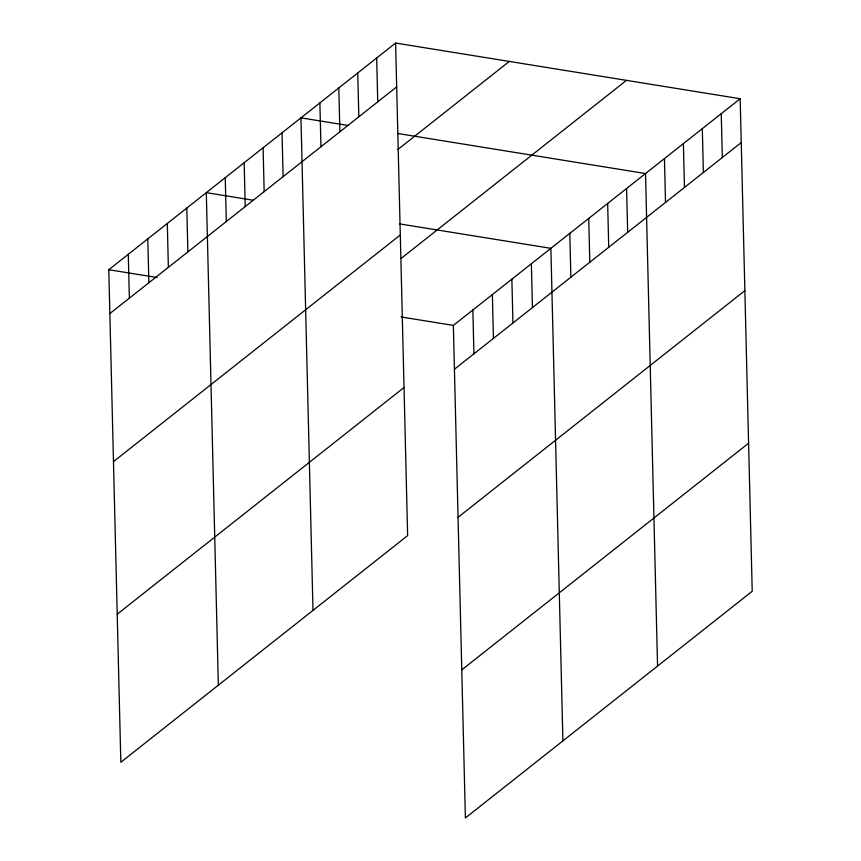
<?xml version="1.0" encoding="UTF-8"?>
<svg xmlns="http://www.w3.org/2000/svg" width="861" height="861" viewBox="0 0 861 861"><rect width="100%" height="100%" fill="white"/><g stroke="black" fill="none" stroke-linecap="round" stroke-linejoin="round"><path stroke-width="1.29" d="M395.608 43.05L407.64 535.596L120.831 762.265L108.787 269.719L395.608 43.05L740.169 98.735L752.213 591.281L465.392 817.95L453.36 325.404L740.169 98.735M109.864 313.565L396.673 86.896M397.836 149.523L509.314 61.422M113.48 461.636L400.3 234.967M401.237 258.354L626.464 80.353M117.204 614.194L404.024 387.525M454.425 369.24L741.246 142.571M458.052 517.321L744.862 290.652M461.776 669.88L748.596 443.211M348.005 125.458L300.952 117.849L312.995 610.406M397.674 133.477L645.524 173.535L657.556 666.08M253.36 200.258L206.306 192.649L218.35 685.205M399.418 223.86L550.879 248.334L562.911 740.88M108.787 269.719L157.143 277.533M401.075 316.956L453.36 325.404M721.238 113.695L722.314 157.531M702.318 128.655L703.383 172.491M683.386 143.615L684.452 187.45M664.455 158.575L665.521 202.41M626.593 188.494L627.669 232.33M607.662 203.454L608.738 247.29M588.73 218.414L589.807 262.261M569.799 233.374L570.875 277.22M531.366 263.746L532.442 307.592M511.864 279.158L512.941 323.004M492.363 294.57L493.439 338.416M472.861 309.982L473.927 353.828M376.677 58.01L377.742 101.856M357.745 72.97L358.822 116.816M338.814 87.93L339.891 131.776M319.883 102.889L320.959 146.736M282.031 132.809L283.097 176.656M263.1 147.769L264.166 191.616M244.169 162.729L245.234 206.575M225.238 177.689L226.303 221.535M186.805 208.061L187.87 251.907M167.303 223.483L168.369 267.319M147.801 238.895L148.867 282.731M128.289 254.307L129.365 298.154"/></g></svg>
